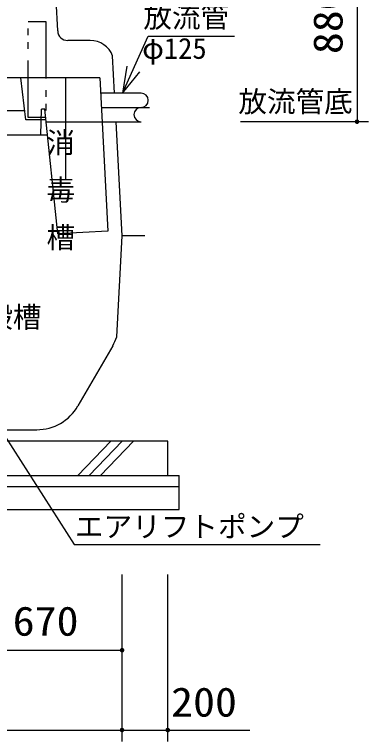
# Model space of a CAD drawing. Units: millimetres, scale not verified. Extents: x -14850 to 14850, y -10500 to 10500.
# Drawn here: x -6741 to -5192, y -6755 to -3568 of the extents above; entities that cross this region are included whole.
import ezdxf
from ezdxf.enums import TextEntityAlignment as Align

# ---------------------------------------------------------------- set-up
doc = ezdxf.new("R2010")
doc.units = ezdxf.units.MM
doc.header["$LTSCALE"] = 50
doc.linetypes.add('CHAIN1', pattern=[8, 5, -1, 1, -1])
doc.linetypes.add('DOUBLE_CHAIN1', pattern=[8.8, 5, -1, 0.6, -0.6, 0.6, -1])
for name, color, linetype, lineweight in [('0-0_空気管', 4, 'Continuous', 25), ('0-1_機器', 2, 'Continuous', 25), ('0-2_躯体', 5, 'Continuous', 25)]:
    doc.layers.add(name, color=color, linetype=linetype, lineweight=lineweight)
doc.styles.add('ＭＳ ゴシック', font='')
doc.styles.get('ＭＳ ゴシック').set_extended_font_data('MS Gothic')

msp = doc.modelspace()

# ---------------------------------------------------------------- linework, layer by layer
at = {"layer": '0-0_空気管', "color": 3}
for p, q in [((-6268.94, -3913.22), (-6156.51, -3662.71)), ((-6156.51, -3662.71), (-5778.65, -3662.71)), ((-6249.82, -3794.75), (-6268.94, -3913.22)), ((-6268.94, -3913.22), (-6193.14, -3820.19)), ((-6479.92, -5891.47), (-5403.33, -5891.47))]:
    msp.add_line(p, q, dxfattribs=at)
at = {"layer": '0-1_機器'}
for p, q in [((-6070.62, -5438.22), (-9870.62, -5438.22)), ((-6320, -5438.22), (-6464.34, -5588.22)), ((-6414.34, -5588.22), (-6270, -5438.22)), ((-6220, -5438.22), (-6364.34, -5588.22)), ((-6070.62, -5588.22), (-6070.62, -5438.22)), ((-9920.62, -5588.22), (-6020.62, -5588.22)), ((-6020.62, -5738.22), (-6020.62, -5588.22)), ((-6020.62, -5638.22), (-9920.62, -5638.22))]:
    msp.add_line(p, q, dxfattribs=at)
msp.add_lwpolyline([(-9920.62, -5588.22), (-9920.62, -5738.22), (-6020.62, -5738.22)], dxfattribs=at)
at = {"layer": '0-2_躯体', "color": 2}
for p, q in [((-5242.07, -3158.22), (-5242.07, -4038.22)), ((-5192.07, -4038.22), (-5751.6, -4038.22)), ((-6270.62, -6754.6), (-6270.62, -6022.29)), ((-6070.62, -6754.6), (-6070.62, -6022.29)), ((-6940.62, -6354.6), (-6270.62, -6354.6)), ((-9670.62, -6704.6), (-6270.62, -6704.6)), ((-6270.62, -6704.6), (-6070.62, -6704.6)), ((-6070.62, -6704.6), (-5711.07, -6704.6))]:
    msp.add_line(p, q, dxfattribs=at)
at = {"layer": '0-2_躯体', "color": 3}
for p, q in [((-6552.45, -3640.52), (-6559.63, -3503.38)), ((-6410.07, -3682.22), (-6508.51, -3682.22)), ((-6303.38, -3913.22), (-6311.93, -3750.02)), ((-6596.71, -3846.43), (-6807.65, -3846.43)), ((-6367.68, -3846.36), (-6713.66, -3846.36)), ((-6517.69, -3846.36), (-6517.69, -4289.42)), ((-6367.68, -3846.36), (-6332.47, -4518.12)), ((-6187.3, -3913.22), (-6364.17, -3913.22)), ((-9612.22, -3988.36), (-6695.24, -3988.36)), ((-6626.54, -4096.43), (-6623.58, -3983.43)), ((-6609.25, -3983.43), (-6623.58, -3983.43)), ((-6551.84, -4529.61), (-6609.25, -3983.43)), ((-6603.06, -4038.22), (-6187.3, -4038.22)), ((-6270.62, -4538.22), (-6296.83, -4038.22)), ((-6597.37, -4096.43), (-6794.55, -4096.43)), ((-6332.47, -4518.12), (-6551.84, -4529.61)), ((-6293.81, -4980.57), (-6270.62, -4538.22)), ((-6170.62, -4538.22), (-6270.62, -4538.22)), ((-6311.47, -5020.3), (-6463.84, -5284.22)), ((-6854.12, -5307.36), (-6479.92, -5891.47)), ((-6928.26, -5388.22), (-6643.98, -5388.22))]:
    msp.add_line(p, q, dxfattribs=at)
at = {"layer": '0-2_躯体', "color": 3, "linetype": 'CHAIN1'}
msp.add_line((-6360.89, -3975.72), (-6150.72, -3975.72), dxfattribs=at)
at = {"layer": '0-2_躯体', "color": 3, "linetype": 'DOUBLE_CHAIN1'}
msp.add_lwpolyline([(-6681.05, -4019.36), (-6681.05, -3599.36), (-6604.14, -3599.36), (-6604.14, -4019.36)], close=True, dxfattribs=at)
at = {"layer": '0-2_躯体', "color": 3}
msp.add_lwpolyline([(-6604.42, -4029.36), (-6691.19, -4029.36), (-6713.66, -3846.36)], dxfattribs=at)
for centre, radius, start, end in [((-6508.51, -3638.22), 44, 182.99998, 270), ((-6410.12, -3787.22), 105, 20.75278, 89.97144), ((-6187.3, -3944.47), 31.25, 270, 90), ((-6187.3, -4006.97), 31.25, 90, 270), ((-6490.74, -4916.8), 207, 330, 342.05716), ((-6643.98, -5180.22), 208, 270, 330)]:
    msp.add_arc(centre, radius, start, end, dxfattribs=at)
at = {"layer": '0-2_躯体'}
for points in [[(-5252.05, -4037.59), (-5242.07, -4038.22), (-5252.07, -4038.22)], [(-5252.07, -4038.22), (-5245.16, -4047.73), (-5252, -4039.47)], [(-5252.07, -4038.22), (-5243.95, -4048.04), (-5245.16, -4047.73)], [(-5242.07, -4038.22), (-5243.95, -4048.04), (-5252.07, -4038.22)], [(-5251.9, -4036.35), (-5242.07, -4038.22), (-5252.05, -4037.59)], [(-5252, -4039.47), (-5246.33, -4047.27), (-5251.76, -4040.71)], [(-5252, -4039.47), (-5245.16, -4047.73), (-5246.33, -4047.27)], [(-5251.59, -4035.13), (-5242.07, -4038.22), (-5251.9, -4036.35)], [(-5251.76, -4040.71), (-5247.43, -4046.66), (-5251.37, -4041.9)], [(-5251.76, -4040.71), (-5246.33, -4047.27), (-5247.43, -4046.66)], [(-5251.12, -4033.96), (-5242.07, -4038.22), (-5251.59, -4035.13)], [(-5251.37, -4041.9), (-5248.45, -4045.93), (-5250.84, -4043.04)], [(-5251.37, -4041.9), (-5247.43, -4046.66), (-5248.45, -4045.93)], [(-5250.52, -4032.86), (-5242.07, -4038.22), (-5251.12, -4033.96)], [(-5250.84, -4043.04), (-5249.36, -4045.07), (-5250.16, -4044.1)], [(-5250.84, -4043.04), (-5248.45, -4045.93), (-5249.36, -4045.07)], [(-5249.78, -4031.85), (-5242.07, -4038.22), (-5250.52, -4032.86)], [(-5248.92, -4030.93), (-5242.07, -4038.22), (-5249.78, -4031.85)], [(-5247.95, -4030.13), (-5242.07, -4038.22), (-5248.92, -4030.93)], [(-5247.95, -4030.13), (-5242.07, -4028.22), (-5242.07, -4038.22)], [(-5246.89, -4029.46), (-5242.07, -4028.22), (-5247.95, -4030.13)], [(-5245.76, -4028.92), (-5242.07, -4028.22), (-5246.89, -4029.46)], [(-5244.56, -4028.53), (-5242.07, -4028.22), (-5245.76, -4028.92)], [(-5243.33, -4028.3), (-5242.07, -4028.22), (-5244.56, -4028.53)], [(-5242.07, -4038.22), (-5242.7, -4048.2), (-5243.95, -4048.04)], [(-5242.07, -4038.22), (-5242.07, -4048.22), (-5242.7, -4048.2)], [(-5242.07, -4028.22), (-5232.07, -4038.22), (-5242.07, -4038.22)], [(-5241.45, -4028.24), (-5232.07, -4038.22), (-5242.07, -4028.22)], [(-5242.07, -4038.22), (-5240.82, -4048.14), (-5242.07, -4048.22)], [(-5242.07, -4038.22), (-5239.59, -4047.91), (-5240.82, -4048.14)], [(-5242.07, -4038.22), (-5238.39, -4047.52), (-5239.59, -4047.91)], [(-5242.07, -4038.22), (-5237.26, -4046.98), (-5238.39, -4047.52)], [(-5242.07, -4038.22), (-5236.2, -4046.31), (-5237.26, -4046.98)], [(-5242.07, -4038.22), (-5235.23, -4045.51), (-5236.2, -4046.31)], [(-5232.07, -4038.22), (-5235.23, -4045.51), (-5242.07, -4038.22)], [(-5240.2, -4028.4), (-5232.07, -4038.22), (-5241.45, -4028.24)], [(-5238.98, -4028.71), (-5232.07, -4038.22), (-5240.2, -4028.4)], [(-5238.98, -4028.71), (-5232.15, -4036.97), (-5232.07, -4038.22)], [(-5237.82, -4029.17), (-5232.15, -4036.97), (-5238.98, -4028.71)], [(-5237.82, -4029.17), (-5232.39, -4035.73), (-5232.15, -4036.97)], [(-5236.72, -4029.78), (-5232.39, -4035.73), (-5237.82, -4029.17)], [(-5236.72, -4029.78), (-5232.78, -4034.54), (-5232.39, -4035.73)], [(-5235.7, -4030.52), (-5232.78, -4034.54), (-5236.72, -4029.78)], [(-5235.7, -4030.52), (-5233.31, -4033.4), (-5232.78, -4034.54)], [(-5234.78, -4031.37), (-5233.31, -4033.4), (-5235.7, -4030.52)], [(-5232.07, -4038.22), (-5234.37, -4044.59), (-5235.23, -4045.51)], [(-5234.78, -4031.37), (-5233.98, -4032.34), (-5233.31, -4033.4)], [(-5232.07, -4038.22), (-5233.63, -4043.58), (-5234.37, -4044.59)], [(-5232.07, -4038.22), (-5233.03, -4042.48), (-5233.63, -4043.58)], [(-5232.07, -4038.22), (-5232.56, -4041.31), (-5233.03, -4042.48)], [(-5232.07, -4038.22), (-5232.25, -4040.09), (-5232.56, -4041.31)], [(-5232.07, -4038.22), (-5232.09, -4038.85), (-5232.25, -4040.09)], [(-6280.6, -6353.97), (-6270.62, -6354.6), (-6280.62, -6354.6)], [(-6280.62, -6354.6), (-6271.25, -6364.58), (-6280.54, -6355.85)], [(-6280.62, -6354.6), (-6270.62, -6364.6), (-6271.25, -6364.58)], [(-6280.62, -6354.6), (-6270.62, -6354.6), (-6270.62, -6364.6)], [(-6280.45, -6352.73), (-6270.62, -6354.6), (-6280.6, -6353.97)], [(-6280.54, -6355.85), (-6272.5, -6364.42), (-6280.31, -6357.09)], [(-6280.54, -6355.85), (-6271.25, -6364.58), (-6272.5, -6364.42)], [(-6280.13, -6351.51), (-6270.62, -6354.6), (-6280.45, -6352.73)], [(-6280.31, -6357.09), (-6273.71, -6364.11), (-6279.92, -6358.28)], [(-6280.31, -6357.09), (-6272.5, -6364.42), (-6273.71, -6364.11)], [(-6279.67, -6350.34), (-6270.62, -6354.6), (-6280.13, -6351.51)], [(-6279.92, -6358.28), (-6274.88, -6363.65), (-6279.39, -6359.42)], [(-6279.92, -6358.28), (-6273.71, -6364.11), (-6274.88, -6363.65)], [(-6279.07, -6349.24), (-6270.62, -6354.6), (-6279.67, -6350.34)], [(-6279.39, -6359.42), (-6275.98, -6363.04), (-6278.71, -6360.48)], [(-6279.39, -6359.42), (-6274.88, -6363.65), (-6275.98, -6363.04)], [(-6278.33, -6348.23), (-6270.62, -6354.6), (-6279.07, -6349.24)], [(-6278.71, -6360.48), (-6277, -6362.31), (-6277.91, -6361.45)], [(-6278.71, -6360.48), (-6275.98, -6363.04), (-6277, -6362.31)], [(-6277.47, -6347.31), (-6270.62, -6354.6), (-6278.33, -6348.23)], [(-6277.47, -6347.31), (-6270.62, -6344.6), (-6270.62, -6354.6)], [(-6276.5, -6346.51), (-6270.62, -6344.6), (-6277.47, -6347.31)], [(-6275.44, -6345.84), (-6270.62, -6344.6), (-6276.5, -6346.51)], [(-6274.3, -6345.3), (-6270.62, -6344.6), (-6275.44, -6345.84)], [(-6273.11, -6344.91), (-6270.62, -6344.6), (-6274.3, -6345.3)], [(-6271.88, -6344.68), (-6270.62, -6344.6), (-6273.11, -6344.91)], [(-6270.62, -6344.6), (-6260.62, -6354.6), (-6270.62, -6354.6)], [(-6270.62, -6344.6), (-6260.7, -6353.35), (-6260.62, -6354.6)], [(-6269.99, -6344.62), (-6260.7, -6353.35), (-6270.62, -6344.6)], [(-6270.62, -6354.6), (-6269.37, -6364.52), (-6270.62, -6364.6)], [(-6270.62, -6354.6), (-6268.14, -6364.29), (-6269.37, -6364.52)], [(-6270.62, -6354.6), (-6266.94, -6363.9), (-6268.14, -6364.29)], [(-6270.62, -6354.6), (-6265.81, -6363.36), (-6266.94, -6363.9)], [(-6270.62, -6354.6), (-6264.74, -6362.69), (-6265.81, -6363.36)], [(-6270.62, -6354.6), (-6263.78, -6361.89), (-6264.74, -6362.69)], [(-6270.62, -6354.6), (-6262.92, -6360.97), (-6263.78, -6361.89)], [(-6260.62, -6354.6), (-6262.92, -6360.97), (-6270.62, -6354.6)], [(-6268.75, -6344.78), (-6260.7, -6353.35), (-6269.99, -6344.62)], [(-6268.75, -6344.78), (-6260.94, -6352.11), (-6260.7, -6353.35)], [(-6267.53, -6345.09), (-6260.94, -6352.11), (-6268.75, -6344.78)], [(-6267.53, -6345.09), (-6261.32, -6350.92), (-6260.94, -6352.11)], [(-6266.36, -6345.55), (-6261.32, -6350.92), (-6267.53, -6345.09)], [(-6266.36, -6345.55), (-6261.86, -6349.78), (-6261.32, -6350.92)], [(-6265.26, -6346.16), (-6261.86, -6349.78), (-6266.36, -6345.55)], [(-6265.26, -6346.16), (-6262.53, -6348.72), (-6261.86, -6349.78)], [(-6264.25, -6346.9), (-6262.53, -6348.72), (-6265.26, -6346.16)], [(-6264.25, -6346.9), (-6263.33, -6347.75), (-6262.53, -6348.72)], [(-6260.62, -6354.6), (-6262.18, -6359.96), (-6262.92, -6360.97)], [(-6260.62, -6354.6), (-6261.57, -6358.86), (-6262.18, -6359.96)], [(-6260.62, -6354.6), (-6261.11, -6357.69), (-6261.57, -6358.86)], [(-6260.62, -6354.6), (-6260.8, -6356.47), (-6261.11, -6357.69)], [(-6260.62, -6354.6), (-6260.64, -6355.23), (-6260.8, -6356.47)], [(-6280.6, -6703.97), (-6270.62, -6704.6), (-6280.62, -6704.6)], [(-6280.62, -6704.6), (-6270.62, -6714.6), (-6280.54, -6705.85)], [(-6280.62, -6704.6), (-6270.62, -6704.6), (-6270.62, -6714.6)], [(-6280.45, -6702.73), (-6270.62, -6704.6), (-6280.6, -6703.97)], [(-6280.54, -6705.85), (-6271.25, -6714.58), (-6280.31, -6707.09)], [(-6280.54, -6705.85), (-6270.62, -6714.6), (-6271.25, -6714.58)], [(-6280.13, -6701.51), (-6270.62, -6704.6), (-6280.45, -6702.73)], [(-6280.31, -6707.09), (-6272.5, -6714.42), (-6279.92, -6708.28)], [(-6280.31, -6707.09), (-6271.25, -6714.58), (-6272.5, -6714.42)], [(-6279.67, -6700.34), (-6270.62, -6704.6), (-6280.13, -6701.51)], [(-6279.92, -6708.28), (-6273.71, -6714.11), (-6279.39, -6709.42)], [(-6279.92, -6708.28), (-6272.5, -6714.42), (-6273.71, -6714.11)], [(-6279.07, -6699.24), (-6270.62, -6704.6), (-6279.67, -6700.34)], [(-6279.39, -6709.42), (-6274.88, -6713.65), (-6278.71, -6710.48)], [(-6279.39, -6709.42), (-6273.71, -6714.11), (-6274.88, -6713.65)], [(-6278.33, -6698.23), (-6270.62, -6704.6), (-6279.07, -6699.24)], [(-6278.71, -6710.48), (-6275.98, -6713.04), (-6277.91, -6711.45)], [(-6278.71, -6710.48), (-6274.88, -6713.65), (-6275.98, -6713.04)], [(-6277.47, -6697.31), (-6270.62, -6704.6), (-6278.33, -6698.23)], [(-6277.91, -6711.45), (-6275.98, -6713.04), (-6277, -6712.31)], [(-6277.47, -6697.31), (-6270.62, -6694.6), (-6270.62, -6704.6)], [(-6276.5, -6696.51), (-6270.62, -6694.6), (-6277.47, -6697.31)], [(-6275.44, -6695.84), (-6270.62, -6694.6), (-6276.5, -6696.51)], [(-6274.3, -6695.3), (-6270.62, -6694.6), (-6275.44, -6695.84)], [(-6273.11, -6694.91), (-6270.62, -6694.6), (-6274.3, -6695.3)], [(-6271.88, -6694.68), (-6270.62, -6694.6), (-6273.11, -6694.91)], [(-6270.62, -6694.6), (-6260.62, -6704.6), (-6270.62, -6704.6)], [(-6270.62, -6694.6), (-6260.7, -6703.35), (-6260.62, -6704.6)], [(-6269.99, -6694.62), (-6260.7, -6703.35), (-6270.62, -6694.6)], [(-6270.62, -6704.6), (-6269.37, -6714.52), (-6270.62, -6714.6)], [(-6270.62, -6704.6), (-6268.14, -6714.29), (-6269.37, -6714.52)], [(-6270.62, -6704.6), (-6266.94, -6713.9), (-6268.14, -6714.29)], [(-6270.62, -6704.6), (-6265.81, -6713.36), (-6266.94, -6713.9)], [(-6270.62, -6704.6), (-6264.74, -6712.69), (-6265.81, -6713.36)], [(-6270.62, -6704.6), (-6263.78, -6711.89), (-6264.74, -6712.69)], [(-6270.62, -6704.6), (-6262.92, -6710.97), (-6263.78, -6711.89)], [(-6260.62, -6704.6), (-6262.92, -6710.97), (-6270.62, -6704.6)], [(-6269.99, -6694.62), (-6260.94, -6702.11), (-6260.7, -6703.35)], [(-6268.75, -6694.78), (-6260.94, -6702.11), (-6269.99, -6694.62)], [(-6268.75, -6694.78), (-6261.32, -6700.92), (-6260.94, -6702.11)], [(-6267.53, -6695.09), (-6261.32, -6700.92), (-6268.75, -6694.78)], [(-6267.53, -6695.09), (-6261.86, -6699.78), (-6261.32, -6700.92)], [(-6266.36, -6695.55), (-6261.86, -6699.78), (-6267.53, -6695.09)], [(-6266.36, -6695.55), (-6262.53, -6698.72), (-6261.86, -6699.78)], [(-6265.26, -6696.16), (-6262.53, -6698.72), (-6266.36, -6695.55)], [(-6265.26, -6696.16), (-6263.33, -6697.75), (-6262.53, -6698.72)], [(-6264.25, -6696.9), (-6263.33, -6697.75), (-6265.26, -6696.16)], [(-6260.62, -6704.6), (-6262.18, -6709.96), (-6262.92, -6710.97)], [(-6260.62, -6704.6), (-6261.57, -6708.86), (-6262.18, -6709.96)], [(-6260.62, -6704.6), (-6261.11, -6707.69), (-6261.57, -6708.86)], [(-6260.62, -6704.6), (-6260.8, -6706.47), (-6261.11, -6707.69)], [(-6260.62, -6704.6), (-6260.64, -6705.23), (-6260.8, -6706.47)], [(-6080.6, -6703.97), (-6070.62, -6704.6), (-6080.62, -6704.6)], [(-6080.62, -6704.6), (-6070.62, -6714.6), (-6080.54, -6705.85)], [(-6080.62, -6704.6), (-6070.62, -6704.6), (-6070.62, -6714.6)], [(-6080.45, -6702.73), (-6070.62, -6704.6), (-6080.6, -6703.97)], [(-6080.54, -6705.85), (-6071.25, -6714.58), (-6080.31, -6707.09)], [(-6080.54, -6705.85), (-6070.62, -6714.6), (-6071.25, -6714.58)], [(-6080.13, -6701.51), (-6070.62, -6704.6), (-6080.45, -6702.73)], [(-6080.31, -6707.09), (-6072.5, -6714.42), (-6079.92, -6708.28)], [(-6080.31, -6707.09), (-6071.25, -6714.58), (-6072.5, -6714.42)], [(-6079.67, -6700.34), (-6070.62, -6704.6), (-6080.13, -6701.51)], [(-6079.92, -6708.28), (-6073.71, -6714.11), (-6079.39, -6709.42)], [(-6079.92, -6708.28), (-6072.5, -6714.42), (-6073.71, -6714.11)], [(-6079.07, -6699.24), (-6070.62, -6704.6), (-6079.67, -6700.34)], [(-6079.39, -6709.42), (-6074.88, -6713.65), (-6078.71, -6710.48)], [(-6079.39, -6709.42), (-6073.71, -6714.11), (-6074.88, -6713.65)], [(-6078.33, -6698.23), (-6070.62, -6704.6), (-6079.07, -6699.24)], [(-6078.71, -6710.48), (-6075.98, -6713.04), (-6077.91, -6711.45)], [(-6078.71, -6710.48), (-6074.88, -6713.65), (-6075.98, -6713.04)], [(-6077.47, -6697.31), (-6070.62, -6704.6), (-6078.33, -6698.23)], [(-6077.91, -6711.45), (-6075.98, -6713.04), (-6077, -6712.31)], [(-6077.47, -6697.31), (-6070.62, -6694.6), (-6070.62, -6704.6)], [(-6076.5, -6696.51), (-6070.62, -6694.6), (-6077.47, -6697.31)], [(-6075.44, -6695.84), (-6070.62, -6694.6), (-6076.5, -6696.51)], [(-6074.3, -6695.3), (-6070.62, -6694.6), (-6075.44, -6695.84)], [(-6073.11, -6694.91), (-6070.62, -6694.6), (-6074.3, -6695.3)], [(-6071.88, -6694.68), (-6070.62, -6694.6), (-6073.11, -6694.91)], [(-6070.62, -6694.6), (-6060.62, -6704.6), (-6070.62, -6704.6)], [(-6070.62, -6694.6), (-6060.7, -6703.35), (-6060.62, -6704.6)], [(-6070, -6694.62), (-6060.7, -6703.35), (-6070.62, -6694.6)], [(-6070.62, -6704.6), (-6069.37, -6714.52), (-6070.62, -6714.6)], [(-6070.62, -6704.6), (-6068.14, -6714.29), (-6069.37, -6714.52)], [(-6070.62, -6704.6), (-6066.94, -6713.9), (-6068.14, -6714.29)], [(-6070.62, -6704.6), (-6065.81, -6713.36), (-6066.94, -6713.9)], [(-6070.62, -6704.6), (-6064.75, -6712.69), (-6065.81, -6713.36)], [(-6070.62, -6704.6), (-6063.78, -6711.89), (-6064.75, -6712.69)], [(-6070.62, -6704.6), (-6062.92, -6710.97), (-6063.78, -6711.89)], [(-6060.62, -6704.6), (-6062.92, -6710.97), (-6070.62, -6704.6)], [(-6070, -6694.62), (-6060.94, -6702.11), (-6060.7, -6703.35)], [(-6068.75, -6694.78), (-6060.94, -6702.11), (-6070, -6694.62)], [(-6068.75, -6694.78), (-6061.33, -6700.92), (-6060.94, -6702.11)], [(-6067.53, -6695.09), (-6061.33, -6700.92), (-6068.75, -6694.78)], [(-6067.53, -6695.09), (-6061.86, -6699.78), (-6061.33, -6700.92)], [(-6066.37, -6695.55), (-6061.86, -6699.78), (-6067.53, -6695.09)], [(-6066.37, -6695.55), (-6062.53, -6698.72), (-6061.86, -6699.78)], [(-6065.26, -6696.16), (-6062.53, -6698.72), (-6066.37, -6695.55)], [(-6065.26, -6696.16), (-6063.33, -6697.75), (-6062.53, -6698.72)], [(-6064.25, -6696.9), (-6063.33, -6697.75), (-6065.26, -6696.16)], [(-6060.62, -6704.6), (-6062.18, -6709.96), (-6062.92, -6710.97)], [(-6060.62, -6704.6), (-6061.57, -6708.86), (-6062.18, -6709.96)], [(-6060.62, -6704.6), (-6061.11, -6707.69), (-6061.57, -6708.86)], [(-6060.62, -6704.6), (-6060.8, -6706.47), (-6061.11, -6707.69)], [(-6060.62, -6704.6), (-6060.64, -6705.23), (-6060.8, -6706.47)]]:
    msp.add_solid(points, dxfattribs=at)

# ---------------------------------------------------------------- texts
at = {"layer": '0-0_空気管', "style": 'ＭＳ ゴシック'}
for s, p in [('\u3000放流管\u3000', (-6302.57, -3652.66)), ('φ125', (-6182.41, -3790.18)), ('エアリフトポンプ', (-6476.79, -5886.1))]:
    msp.add_text(s, height=91.79, dxfattribs=at).set_placement(p, align=Align.BOTTOM_LEFT)
at = {"layer": '0-1_機器', "color": 4, "style": 'ＭＳ ゴシック'}
msp.add_text('放流管底', height=91.79, dxfattribs=at).set_placement((-5761.42, -4023.36), align=Align.BOTTOM_LEFT)
at = {"layer": '0-2_躯体', "color": 4, "style": 'ＭＳ ゴシック', "width": 1.1}
msp.add_text('880', height=128.4, rotation=90, dxfattribs=at).set_placement((-5267.07, -3741.97), align=Align.BOTTOM_LEFT)
at = {"layer": '0-2_躯体', "color": 4, "style": 'ＭＳ ゴシック'}
for s, p in [('消', (-6601.36, -4203.01)), ('毒', (-6601.36, -4411.01)), ('槽', (-6601.36, -4619.01)), ('沈殿槽', (-6999.21, -4967.91))]:
    msp.add_text(s, height=91.79, dxfattribs=at).set_placement(p, align=Align.BOTTOM_LEFT)
at = {"layer": '0-2_躯体', "color": 4, "style": 'ＭＳ ゴシック', "width": 1.1}
for s, p in [('670', (-6749.37, -6329.6)), ('200', (-6055.94, -6684.31))]:
    msp.add_text(s, height=128.4, dxfattribs=at).set_placement(p, align=Align.BOTTOM_LEFT)

doc.saveas('drawing.dxf')
